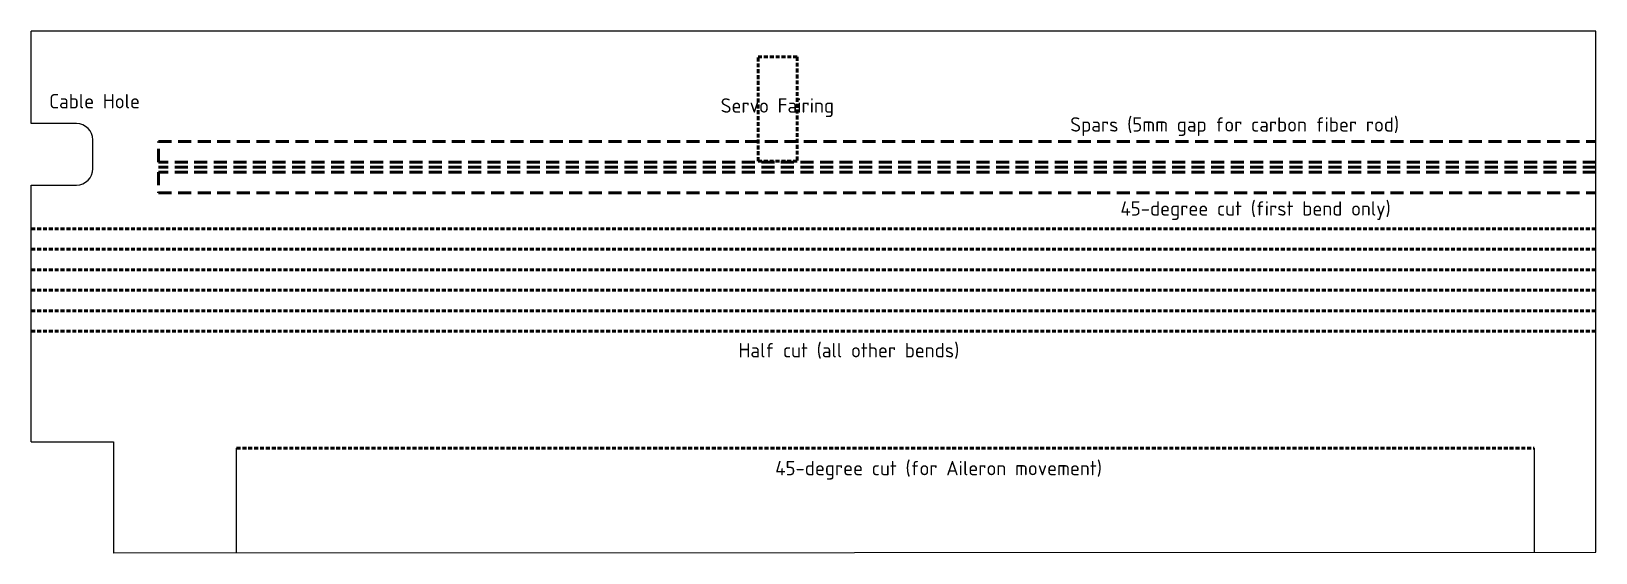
# Model space of a CAD drawing. Header units: millimetres. Extents: x 0 to 762, y 377 to 632.
import ezdxf
from ezdxf.enums import TextEntityAlignment as Align

# ---------------------------------------------------------------- set-up
doc = ezdxf.new("R2010")
doc.units = ezdxf.units.MM
doc.linetypes.add('DASHED2', pattern=[9.525, 6.35, -3.175])
doc.linetypes.add('DASHEDTINY', pattern=[2.8575, 1.905, -0.9525])
doc.layers.get('0').update_dxf_attribs({"linetype": 'CONTINUOUS'})
doc.layers.add('Sketch', color=7, linetype='CONTINUOUS')
doc.styles.add('iso3098', font='iso3098')

msp = doc.modelspace()

# ---------------------------------------------------------------- linework, layer by layer
at = {"layer": 'Sketch'}
for p, q in [((0, 586.66), (0, 631.66)), ((762, 631.66), (0, 631.66)), ((762, 377.66), (762, 631.66)), ((22, 586.66), (0, 586.66)), ((30, 564.66), (30, 578.66)), ((0, 535.41), (0, 556.66)), ((0, 556.66), (22, 556.66)), ((0, 525.41), (0, 535.41)), ((0, 515.41), (0, 525.41)), ((0, 505.41), (0, 515.41)), ((0, 495.41), (0, 505.41)), ((0, 485.41), (0, 495.41)), ((0, 431.51), (0, 485.41)), ((0, 431.53), (40, 431.53)), ((40, 431.53), (40, 377.66)), ((100, 377.66), (100, 428.46)), ((732, 428.46), (732, 377.66)), ((39.93, 377.43), (762, 377.66))]:
    msp.add_line(p, q, dxfattribs=at)
at = {"layer": 'Sketch', "color": 1, "linetype": 'DASHEDTINY', "lineweight": 50}
for p, q in [((354, 568.36), (354, 619.16)), ((354, 619.16), (373, 619.16)), ((373, 619.16), (373, 568.36)), ((373, 568.36), (354, 568.36))]:
    msp.add_line(p, q, dxfattribs=at)
at = {"layer": 'Sketch', "color": 1, "linetype": 'DASHED2', "lineweight": 50}
for p, q in [((62, 567.91), (62, 577.91)), ((62, 577.91), (762, 577.91)), ((762, 567.91), (62, 567.91)), ((762, 565.41), (62, 565.41)), ((62, 562.91), (62, 552.91)), ((762, 562.91), (62, 562.91)), ((62, 552.91), (762, 552.91))]:
    msp.add_line(p, q, dxfattribs=at)
at = {"layer": 'Sketch', "color": 4, "linetype": 'DASHEDTINY', "lineweight": 50}
for p, q in [((0, 535.41), (762, 535.41)), ((0, 525.41), (762, 525.41)), ((0, 515.41), (762, 515.41)), ((0, 505.41), (762, 505.41)), ((0, 495.41), (762, 495.41)), ((0, 485.41), (762, 485.41))]:
    msp.add_line(p, q, dxfattribs=at)
at = {"layer": 'Sketch', "color": 3, "linetype": 'DASHEDTINY', "lineweight": 50}
msp.add_line((100, 428.46), (732, 428.46), dxfattribs=at)
at = {"layer": 'Sketch'}
for centre, start, end in [((22, 578.66), 0, 90), ((22, 564.66), 270, 0)]:
    msp.add_arc(centre, 8, start, end, dxfattribs=at)

# ---------------------------------------------------------------- texts
at = {"style": 'iso3098'}
for s, p in [('Cable Hole', (30.83, 597.56)), ('Servo Fairing', (363.4, 595.46)), ('Spars (5mm gap for carbon fiber rod)', (586.14, 586.23)), ('45-degree cut (first bend only)', (596.32, 545.28)), ('Half cut (all other bends)', (398.24, 476.16)), ('45-degree cut (for Aileron movement)', (441.91, 418.69))]:
    msp.add_text(s, height=7, dxfattribs=at).set_placement(p, align=Align.MIDDLE_CENTER)

doc.saveas('drawing.dxf')
